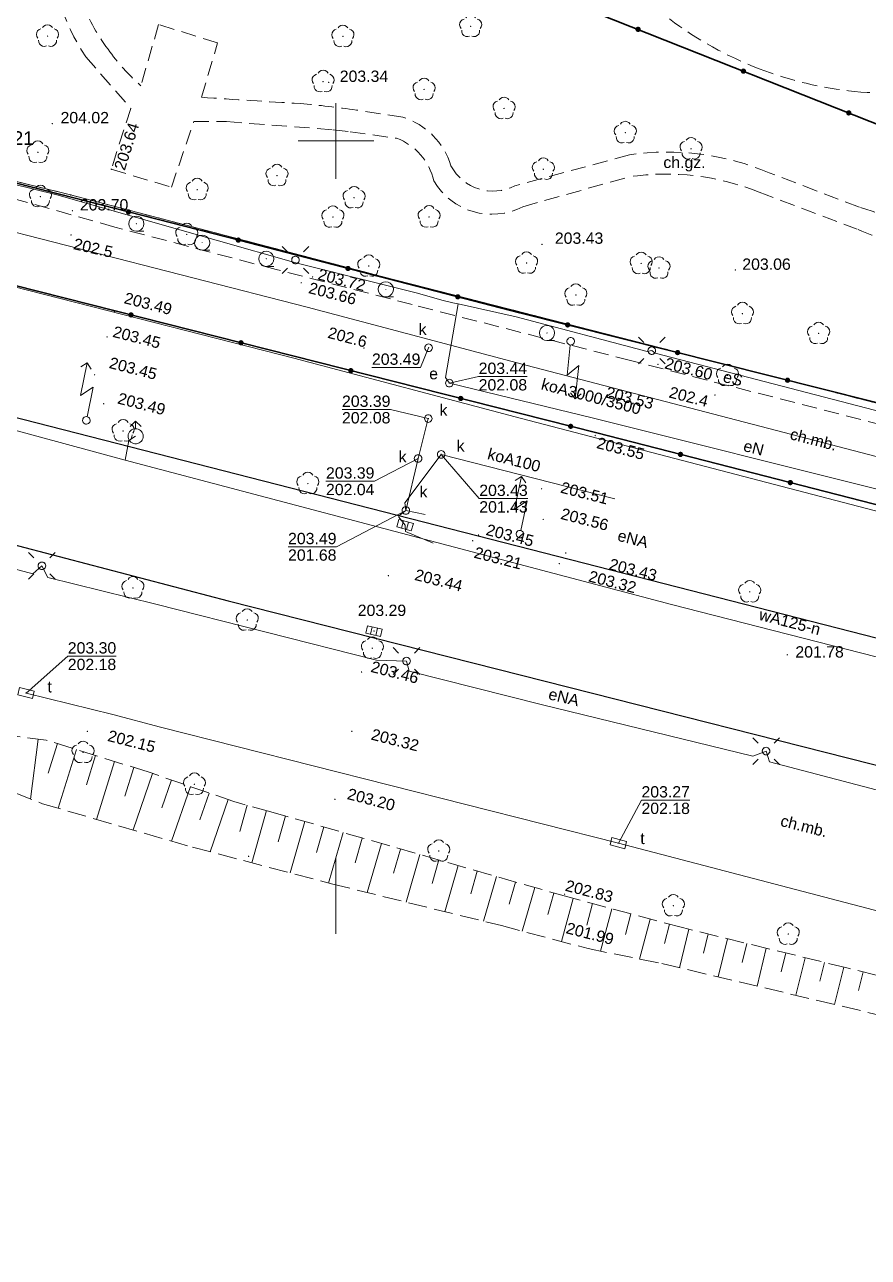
# Model space of a CAD drawing. Extents: x 0 to 7423283, y 0 to 5548300.
# Drawn here: x 7422129.4 to 7422185.2, y 5547726.1 to 5547807.7 of the extents above; entities that cross this region are included whole.
import ezdxf
from ezdxf.enums import TextEntityAlignment as Align

# ---------------------------------------------------------------- set-up
doc = ezdxf.new("R2010")
doc.units = 0
for name, pattern in [('PRZER1-1', [2, 1, -1]), ('PRZER2-1', [3, 2, -1]), ('PRZER2_5-1', [3.5, 2.5, -1])]:
    doc.linetypes.add(name, pattern=pattern)
doc.layers.get('0').update_dxf_attribs({"linetype": 'CONTINUOUS', "lineweight": 13})
for name, color, linetype, lineweight, true_color in [('BUBS04', 7, 'PRZER2-1', 18, 0x0a0909), ('EGBD03', 7, 'CONTINUOUS', 18, 0x008000), ('EGBP04', 7, 'CONTINUOUS', 18, 0x008000), ('EGBU01', 7, 'PRZER1-1', 18, 0x008000), ('GSPPPK_O', 7, 'CONTINUOUS', 18, 0x0a0909), ('OBOP02', 7, 'CONTINUOUS', 18, 0x008000), ('PTTL05', 7, 'CONTINUOUS', 18, 0x0a0909), ('SUPE03_O', 1, 'CONTINUOUS', 18, 0xff0000), ('SUPE04', 1, 'CONTINUOUS', 18, 0xff0000), ('SUPE04_O', 1, 'CONTINUOUS', 18, 0xff0000), ('SUPK03', 7, 'CONTINUOUS', 18, 0x803300), ('SUPK03_O', 7, 'CONTINUOUS', 18, 0x803300), ('SUPT01', 7, 'CONTINUOUS', 18, 0xff9100), ('SUPW03', 5, 'CONTINUOUS', 18, 0x0000ff), ('SUPW03_O', 5, 'CONTINUOUS', 18, 0x0000ff), ('SUUS02', 7, 'CONTINUOUS', 18, 0x0a0909), ('SUUS05', 7, 'CONTINUOUS', 18, 0x0a0909), ('SUUS15', 7, 'CONTINUOUS', 18, 0xff9100), ('SUUS15_O', 7, 'CONTINUOUS', 18, 0xff9100), ('SUUS22', 7, 'CONTINUOUS', 18, 0x0a0909), ('SUUS22_O', 7, 'CONTINUOUS', 18, 0x0a0909)]:
    doc.layers.add(name, color=color, linetype=linetype, lineweight=lineweight, true_color=true_color)
for name, color, linetype, lineweight in [('BUBZ02', 7, 'PRZER2_5-1', 18), ('KTCR02', 7, 'PRZER2-1', 18), ('KTCR02_O', 7, 'PRZER2-1', 18), ('KTKR01', 7, 'CONTINUOUS', 25), ('KTOK05_01', 7, 'CONTINUOUS', 35), ('RTPW02', 7, 'CONTINUOUS', 13), ('RTPW02_O', 7, 'CONTINUOUS', 13), ('SUSM', 7, 'CONTINUOUS', 18)]:
    doc.layers.add(name, color=color, linetype=linetype, lineweight=lineweight)
for name, color, linetype, true_color in [('SUPS01_03', 1, 'CONTINUOUS', 0xff0000), ('SUPS01_03_O', 1, 'CONTINUOUS', 0xff0000), ('SUPS01_05', 7, 'CONTINUOUS', 0x803300), ('SUPS01_05_O', 7, 'CONTINUOUS', 0x803300), ('SUPS01_07', 7, 'CONTINUOUS', 0xff9100), ('SUPS01_07_O', 7, 'CONTINUOUS', 0xff9100)]:
    doc.layers.add(name, color=color, linetype=linetype, true_color=true_color)
doc.styles.add('GEO-INFO', font='Arial')

# ---------------------------------------------------------------- blocks, each defined once
blk = doc.blocks.new('EPPGN')
blk.add_hatch(color=0).paths.add_polyline_path([(-0.09, 0), (-0.085595, -0.027812), (-0.072812, -0.052901), (-0.052901, -0.072812), (-0.027812, -0.085595), (0, -0.09), (0.027812, -0.085595), (0.052901, -0.072812), (0.072812, -0.052901), (0.085595, -0.027812), (0.09, 0), (0.085595, 0.027812), (0.072812, 0.052901), (0.052901, 0.072812), (0.027812, 0.085595), (0, 0.09), (-0.027812, 0.085595), (-0.052901, 0.072812), (-0.072812, 0.052901), (-0.085595, 0.027812)])
blk = doc.blocks.new('KOLO')
blk.add_hatch(color=0).paths.add_polyline_path([(0, 0.5), (-0.12941, 0.482963), (-0.25, 0.433013), (-0.353553, 0.353553), (-0.433013, 0.25), (-0.482963, 0.12941), (-0.5, 0), (-0.482963, -0.12941), (-0.433013, -0.25), (-0.353553, -0.353553), (-0.25, -0.433013), (-0.12941, -0.482963), (0, -0.5), (0.12941, -0.482963), (0.25, -0.433013), (0.353553, -0.353553), (0.433013, -0.25), (0.482963, -0.12941), (0.5, 0), (0.482963, 0.12941), (0.433013, 0.25), (0.353553, 0.353553), (0.25, 0.433013), (0.12941, 0.482963)])
blk = doc.blocks.new('OKRAG_PELNY')
at = {"color": 0}
blk.add_lwpolyline([(0.5, 0), (0.482963, -0.12941), (0.433013, -0.25), (0.353553, -0.353553), (0.25, -0.433013), (0.12941, -0.482963), (0, -0.5), (-0.12941, -0.482963), (-0.25, -0.433013), (-0.353553, -0.353553), (-0.433013, -0.25), (-0.482963, -0.12941), (-0.5, 0), (-0.482963, 0.12941), (-0.433013, 0.25), (-0.353553, 0.353553), (-0.25, 0.433013), (-0.12941, 0.482963), (0, 0.5), (0.12941, 0.482963), (0.25, 0.433013), (0.353553, 0.353553), (0.433013, 0.25), (0.482963, 0.12941)], close=True, dxfattribs=at)
blk = doc.blocks.new('SPDLP')
blk.add_hatch(color=0).paths.add_polyline_path([(-0.09, 0), (-0.085595, -0.027812), (-0.072812, -0.052901), (-0.052901, -0.072812), (-0.027812, -0.085595), (0, -0.09), (0.027812, -0.085595), (0.052901, -0.072812), (0.072812, -0.052901), (0.085595, -0.027812), (0.09, 0), (0.085595, 0.027812), (0.072812, 0.052901), (0.052901, 0.072812), (0.027812, 0.085595), (0, 0.09), (-0.027812, 0.085595), (-0.052901, 0.072812), (-0.072812, 0.052901), (-0.085595, 0.027812)])
at = {"color": 0}
for points in [[(-1.292703, 0.137547), (-1.355024, 0.389802), (-1.327532, 0.648184), (-1.213525, 0.881678), (-1.026689, 1.062258), (-0.78945, 1.168249), (-0.530282, 1.186929)], [(-0.268652, 1.271938), (-0.048001, 1.40916), (0.20623, 1.462858), (0.463525, 1.426585), (0.693003, 1.304695), (0.867117, 1.11182), (0.964971, 0.871109)], [(1.126667, 0.648554), (1.325358, 0.481106), (1.454989, 0.255912), (1.5, 0), (1.454989, -0.255912), (1.325358, -0.481106), (1.126667, -0.648554)], [(-0.530282, -1.186929), (-0.78945, -1.168249), (-1.026689, -1.062258), (-1.213525, -0.881678), (-1.327532, -0.648184), (-1.355024, -0.389802), (-1.292703, -0.137547)], [(0.964971, -0.871109), (0.867117, -1.11182), (0.693003, -1.304695), (0.463525, -1.426585), (0.20623, -1.462858), (-0.048001, -1.40916), (-0.268652, -1.271938)]]:
    blk.add_lwpolyline(points, dxfattribs=at)
blk = doc.blocks.new('SUSM07_01')
at = {"color": 0}
for points in [[(6.793489, 2.104679), (7.5, 1.4), (6.793489, 0.695321)], [(0.5, 0), (4.5, 0), (3.1, 1.4), (7.5, 1.4)]]:
    blk.add_lwpolyline(points, dxfattribs=at)
blk.add_lwpolyline([(0.5, 0), (0.482963, -0.12941), (0.433013, -0.25), (0.353553, -0.353553), (0.25, -0.433013), (0.12941, -0.482963), (0, -0.5), (-0.12941, -0.482963), (-0.25, -0.433013), (-0.353553, -0.353553), (-0.433013, -0.25), (-0.482963, -0.12941), (-0.5, 0), (-0.482963, 0.12941), (-0.433013, 0.25), (-0.353553, 0.353553), (-0.25, 0.433013), (-0.12941, 0.482963), (0, 0.5), (0.12941, 0.482963), (0.25, 0.433013), (0.353553, 0.353553), (0.433013, 0.25), (0.482963, 0.12941)], close=True, dxfattribs=at)
blk = doc.blocks.new('PROSTOKAT2-1_PELNY')
at = {"color": 0}
blk.add_lwpolyline([(1, 0.5), (1, -0.5), (-1, -0.5), (-1, 0.5)], close=True, dxfattribs=at)
blk = doc.blocks.new('SUUS05')
at = {"color": 0}
blk.add_lwpolyline([(0.5, -0.25), (-0.5, -0.25), (-0.5, 0.25), (0.5, 0.25)], close=True, dxfattribs=at)
for points in [[(-0.175, -0.25), (-0.175, 0.25)], [(0.175, -0.25), (0.175, 0.25)]]:
    blk.add_lwpolyline(points, dxfattribs=at)
blk = doc.blocks.new('SUSM01_01')
at = {"color": 0}
for points in [[(-0.353553, 0.353553), (-0.212132, 0.212132)], [(0.353553, 0.353553), (0.212132, 0.212132)], [(-0.353553, -0.353553), (-0.212132, -0.212132)], [(0.353553, -0.353553), (0.212132, -0.212132)]]:
    blk.add_lwpolyline(points, dxfattribs=at)
blk.add_lwpolyline([(0.1, 0), (0.093969, -0.034202), (0.076604, -0.064279), (0.05, -0.086603), (0.025882, -0.096593), (0, -0.1), (-0.025882, -0.096593), (-0.05, -0.086603), (-0.073305, -0.068017), (-0.090097, -0.043388), (-0.098883, -0.014904), (-0.098883, 0.014904), (-0.090097, 0.043388), (-0.073305, 0.068017), (-0.05, 0.086603), (-0.022252, 0.097493), (0.007473, 0.09972), (0.036534, 0.093087), (0.062349, 0.078183), (0.082624, 0.056332), (0.095557, 0.029476)], close=True, dxfattribs=at)
blk = doc.blocks.new('SUUS02')
at = {"color": 0}
blk.add_lwpolyline([(1, 0), (0.984808, -0.173648), (0.939693, -0.34202), (0.866025, -0.5), (0.766044, -0.642788), (0.642788, -0.766044), (0.5, -0.866025), (0.34202, -0.939693), (0.173648, -0.984808), (0, -1), (-0.173648, -0.984808), (-0.34202, -0.939693), (-0.5, -0.866025), (-0.654861, -0.75575), (-0.786053, -0.618159), (-0.888835, -0.458227), (-0.959493, -0.281733), (-0.995472, -0.095056), (-0.995472, 0.095056), (-0.959493, 0.281733), (-0.888835, 0.458227), (-0.786053, 0.618159), (-0.654861, 0.75575), (-0.5, 0.866025), (-0.327068, 0.945001), (-0.142315, 0.989821), (0.047582, 0.998867), (0.235759, 0.971812), (0.415415, 0.909632), (0.580057, 0.814576), (0.723734, 0.690079), (0.841254, 0.540641), (0.928368, 0.371662), (0.981929, 0.189251)], close=True, dxfattribs=at)
for points in [[(1, 0), (2, 0)], [(1.292893, 0.707107), (2, 0), (1.292893, -0.707107)]]:
    blk.add_lwpolyline(points, dxfattribs=at)
blk = doc.blocks.new('SPKRZ')
at = {"color": 0}
blk.add_lwpolyline([(0.5, 0), (0.475528, -0.154508), (0.404508, -0.293893), (0.293893, -0.404508), (0.154508, -0.475528), (0, -0.5), (-0.154508, -0.475528), (-0.293893, -0.404508), (-0.404508, -0.293893), (-0.475528, -0.154508), (-0.5, 0), (-0.475528, 0.154508), (-0.404508, 0.293893), (-0.293893, 0.404508), (-0.154508, 0.475528), (0, 0.5), (0.154508, 0.475528), (0.293893, 0.404508), (0.404508, 0.293893), (0.475528, 0.154508)], close=True, dxfattribs=at)
blk.add_lwpolyline([(-0.5, 0), (-0.5, -0.5)], dxfattribs=at)

msp = doc.modelspace()

# ---------------------------------------------------------------- linework, layer by layer
at = {"color": 7, "linetype": 'Continuous', "lineweight": 13, "elevation": 100, "flags": 128}
for points in [[(7422150, 5547797.5), (7422150, 5547802.5)], [(7422147.5, 5547800), (7422152.5, 5547800)], [(7422150, 5547747.5), (7422150, 5547752.5)]]:
    msp.add_lwpolyline(points, dxfattribs=at)
at = {"layer": 'BUBS04', "color": 18, "linetype": 'PRZER2-1', "lineweight": 18, "ltscale": 0.5, "true_color": 0x0a0909, "elevation": 10.14}
msp.add_lwpolyline([(7422203.05, 5547809.14, -0.040637), (7422198.84, 5547806.42, -0.090223), (7422191, 5547803.5, -0.067583), (7422184.31, 5547803.28, -0.067284), (7422177.99, 5547804.78, -0.069462), (7422172.06, 5547808.08, -0.07021)], format="xyb", dxfattribs=at)
at = {"layer": 'BUBZ02', "color": 7, "linetype": 'PRZER2_5-1', "lineweight": 18, "ltscale": 0.5, "elevation": 10.14}
for points in [[(7422117.27, 5547762.04), (7422122.75, 5547759.7), (7422128.72, 5547756.87), (7422130.58, 5547756.12), (7422140.51, 5547753.25), (7422149.71, 5547750.82), (7422160.94, 5547748.05), (7422166.68, 5547746.53), (7422171.56, 5547745.54), (7422187.15, 5547741.84), (7422201.04, 5547738.35), (7422233.39, 5547730.03), (7422233.8, 5547729.75), (7422235.74, 5547731.15)], [(7422235.74, 5547731.15), (7422230.43, 5547732.53), (7422222.96, 5547734.71), (7422204.26, 5547740.06), (7422195.93, 5547742.27), (7422183.79, 5547745.25), (7422172.92, 5547747.92), (7422165.33, 5547749.95), (7422145.69, 5547755.59), (7422143.24, 5547756.27), (7422137.57, 5547758.23), (7422130.84, 5547760.33), (7422122.04, 5547761.44), (7422117.27, 5547762.04)], [(7422166.68, 5547746.53), (7422171.56, 5547745.54), (7422187.15, 5547741.84), (7422201.04, 5547738.35), (7422233.39, 5547730.03), (7422233.8, 5547729.75), (7422233.53, 5547727.53)]]:
    msp.add_lwpolyline(points, dxfattribs=at)
at = {"layer": 'BUBZ02', "color": 7, "linetype": 'Continuous', "lineweight": 18, "elevation": 10.14, "flags": 128}
for points in [[(7422130.3, 5547760.398), (7422129.8, 5547756.434)], [(7422131.58, 5547760.099), (7422130.973, 5547758.153)], [(7422132.84, 5547759.706), (7422131.626, 5547755.818)], [(7422134.099, 5547759.313), (7422133.497, 5547757.382)], [(7422135.359, 5547758.92), (7422134.162, 5547755.085)], [(7422136.619, 5547758.527), (7422136.024, 5547756.623)], [(7422137.875, 5547758.125), (7422136.582, 5547754.385)], [(7422139.122, 5547757.693), (7422138.487, 5547755.856)], [(7422140.369, 5547757.262), (7422139.121, 5547753.651)], [(7422141.616, 5547756.831), (7422141.003, 5547755.058)], [(7422142.863, 5547756.4), (7422141.669, 5547752.944)], [(7422144.128, 5547756.024), (7422143.645, 5547754.286)], [(7422145.399, 5547755.671), (7422144.439, 5547752.212)], [(7422146.668, 5547755.309), (7422146.176, 5547753.596)], [(7422147.936, 5547754.945), (7422146.96, 5547751.546)], [(7422149.204, 5547754.581), (7422148.72, 5547752.895)], [(7422150.473, 5547754.217), (7422149.512, 5547750.872)], [(7422151.741, 5547753.852), (7422151.267, 5547752.203)], [(7422153.009, 5547753.488), (7422152.075, 5547750.237)], [(7422154.277, 5547753.124), (7422153.817, 5547751.522)], [(7422155.546, 5547752.76), (7422154.639, 5547749.604)], [(7422156.814, 5547752.396), (7422156.368, 5547750.842)], [(7422158.082, 5547752.031), (7422157.203, 5547748.972)], [(7422159.35, 5547751.667), (7422158.918, 5547750.161)], [(7422160.619, 5547751.303), (7422159.767, 5547748.339)], [(7422161.887, 5547750.939), (7422161.468, 5547749.48)], [(7422163.155, 5547750.575), (7422162.325, 5547747.683)], [(7422164.423, 5547750.21), (7422164.012, 5547748.778)], [(7422165.693, 5547749.853), (7422164.929, 5547746.994)], [(7422166.968, 5547749.512), (7422166.586, 5547748.084)], [(7422168.243, 5547749.171), (7422167.492, 5547746.365)], [(7422169.517, 5547748.83), (7422169.153, 5547747.466)], [(7422170.792, 5547748.489), (7422170.084, 5547745.84)], [(7422172.067, 5547748.148), (7422171.723, 5547746.862)], [(7422173.344, 5547747.816), (7422172.717, 5547745.265)], [(7422174.625, 5547747.501), (7422174.313, 5547746.231)], [(7422175.907, 5547747.186), (7422175.285, 5547744.656)], [(7422177.188, 5547746.872), (7422176.878, 5547745.611)], [(7422178.469, 5547746.557), (7422177.853, 5547744.047)], [(7422179.751, 5547746.242), (7422179.444, 5547744.992)], [(7422181.032, 5547745.927), (7422180.421, 5547743.437)], [(7422182.314, 5547745.613), (7422182.009, 5547744.373)], [(7422183.595, 5547745.298), (7422182.988, 5547742.828)], [(7422184.876, 5547744.983), (7422184.574, 5547743.753)]]:
    msp.add_lwpolyline(points, dxfattribs=at)
at = {"layer": 'EGBD03', "color": 96, "linetype": 'Continuous', "lineweight": 18, "true_color": 0x008000, "elevation": 10.3}
msp.add_lwpolyline([(7422194.39, 5548053.5), (7422184.85, 5548019.75), (7422176.11, 5547988.16), (7422167.47, 5547956.53), (7422158.84, 5547924.97), (7422141.62, 5547861.86), (7422133, 5547830.19), (7422129.27, 5547817.04), (7422126.26, 5547805.84), (7422124.29, 5547798.44), (7422132.45, 5547796.43), (7422153.04, 5547791.02), (7422213.07, 5547775.65), (7422213.56, 5547776.27), (7422217.32, 5547775.42), (7422217.41, 5547774.55), (7422245.94, 5547767.29), (7422273.72, 5547760.14), (7422301.4, 5547753.14), (7422329.11, 5547745.92)], dxfattribs=at)
at = {"layer": 'EGBU01', "color": 7, "linetype": 'Continuous', "lineweight": 18, "elevation": 10.17}
msp.add_lwpolyline([(7422194.39, 5548053.5), (7422184.85, 5548019.75), (7422176.11, 5547988.16), (7422167.47, 5547956.53), (7422158.84, 5547924.97), (7422141.62, 5547861.86), (7422133, 5547830.19), (7422129.27, 5547817.04), (7422126.26, 5547805.84), (7422124.29, 5547798.44), (7422132.45, 5547796.43), (7422153.04, 5547791.02), (7422213.07, 5547775.65), (7422213.56, 5547776.27), (7422217.32, 5547775.42), (7422217.41, 5547774.55), (7422245.94, 5547767.29), (7422273.72, 5547760.14), (7422301.4, 5547753.14), (7422329.11, 5547745.92)], dxfattribs=at)
at = {"layer": 'EGBU01', "color": 96, "linetype": 'PRZER1-1', "lineweight": 18, "ltscale": 0.5, "true_color": 0x008000, "elevation": 10.18}
msp.add_lwpolyline([(7422194.39, 5548053.5), (7422184.85, 5548019.75), (7422176.11, 5547988.16), (7422167.47, 5547956.53), (7422158.84, 5547924.97), (7422141.62, 5547861.86), (7422133, 5547830.19), (7422129.27, 5547817.04), (7422126.26, 5547805.84), (7422124.29, 5547798.44), (7422132.45, 5547796.43), (7422153.04, 5547791.02), (7422213.07, 5547775.65), (7422213.56, 5547776.27), (7422217.32, 5547775.42), (7422217.41, 5547774.55), (7422245.94, 5547767.29), (7422273.72, 5547760.14), (7422301.4, 5547753.14), (7422329.11, 5547745.92)], dxfattribs=at)
at = {"layer": 'KTCR02', "color": 7, "linetype": 'PRZER2-1', "lineweight": 18, "ltscale": 0.5, "elevation": 10.18}
for points in [[(7422131.27, 5547813.28, 0.163717), (7422133.45, 5547805.58), (7422136.42, 5547802.16), (7422135.14, 5547798.13), (7422139.11, 5547796.94), (7422140.6, 5547801.28), (7422142.77, 5547801.28), (7422149.81, 5547800.74), (7422150.95, 5547800.6), (7422154.01, 5547800.18, -0.253714), (7422156.47, 5547797.36, 0.401339), (7422162.36, 5547795.65), (7422169.41, 5547797.63, -0.133552), (7422177.99, 5547796.61), (7422184.47, 5547794.16, -0.060219), (7422189.41, 5547791.59)], [(7422190.86, 5547792.36, 0.095409), (7422184.63, 5547795.62), (7422178.66, 5547797.89, 0.138646), (7422169.41, 5547799.08), (7422161.83, 5547797.03, -0.412924), (7422157.61, 5547798.36, 0.249222), (7422154.42, 5547801.57), (7422151.35, 5547802.05, 0.011691), (7422147.64, 5547802.48, -0.002385), (7422141.1, 5547802.89), (7422142.17, 5547806.49), (7422138.27, 5547807.71), (7422137.09, 5547803.66, -0.057801), (7422134.93, 5547806.07, -0.093818), (7422133.17, 5547809.46, -0.148513)]]:
    msp.add_lwpolyline(points, format="xyb", dxfattribs=at)
msp.add_lwpolyline([(7422214.09, 5547776.16), (7422213.56, 5547776.16), (7422213.03, 5547775.67), (7422212.67, 5547775.84), (7422212.58, 5547774.53), (7422203.66, 5547776.78), (7422197.64, 5547778.35), (7422186.17, 5547781.19), (7422169.49, 5547785.46), (7422155.05, 5547789.17), (7422146.04, 5547791.49), (7422135.37, 5547794.3), (7422126.15, 5547796.9), (7422124.02, 5547797.45)], dxfattribs=at)
at = {"layer": 'KTKR01', "color": 7, "linetype": 'Continuous', "lineweight": 25, "elevation": 10.18}
for points in [[(7422119.33, 5547784.07), (7422124.87, 5547782.7), (7422243.22, 5547752.37)], [(7422117.29, 5547776.26), (7422142.87, 5547769.55), (7422162.27, 5547764.63), (7422188.53, 5547757.97), (7422219.68, 5547749.87), (7422234.63, 5547746.22), (7422241.17, 5547744.57), (7422260.64, 5547739.34), (7422297.38, 5547729.93), (7422303.75, 5547728.29)]]:
    msp.add_lwpolyline(points, dxfattribs=at)
at = {"layer": 'KTOK05_01', "color": 7, "linetype": 'Continuous', "lineweight": 35, "elevation": 10.18}
for points in [[(7422155.04, 5547836.12), (7422154.66, 5547835.19), (7422153.97, 5547833.69), (7422149.04, 5547815.7), (7422205.82, 5547793.17), (7422206.58, 5547794.57), (7422210.73, 5547810.98), (7422211.17, 5547812.69)], [(7422134.54, 5547835.08), (7422134.49, 5547834.76), (7422134.34, 5547834.24), (7422133.86, 5547832.2), (7422124.29, 5547798.37), (7422143.68, 5547793.4), (7422162.16, 5547788.62), (7422208.7, 5547776.9), (7422210.67, 5547776.34), (7422212.67, 5547775.84), (7422213.03, 5547775.67), (7422213.56, 5547776.16), (7422214.09, 5547776.16)], [(7422514.27, 5547692.01), (7422469.44, 5547703.4), (7422404.99, 5547719.93), (7422336.73, 5547737.41), (7422329.36, 5547739.3), (7422290.25, 5547749.25), (7422220.69, 5547767.02), (7422210.25, 5547769.63), (7422167.25, 5547780.67), (7422121.96, 5547792.16)]]:
    msp.add_lwpolyline(points, dxfattribs=at)
at = {"layer": 'PTTL05', "color": 18, "linetype": 'PRZER2-1', "lineweight": 18, "ltscale": 0.5, "true_color": 0x0a0909, "elevation": 10.06}
for points in [[(7422136.8, 5547794.53), (7422136.79, 5547794.51), (7422136.81, 5547794.51)], [(7422141.15, 5547793.27), (7422141.14, 5547793.25), (7422141.16, 5547793.25)], [(7422145.39, 5547792.21), (7422145.38, 5547792.19), (7422145.4, 5547792.19)], [(7422153.3, 5547790.19), (7422153.29, 5547790.17), (7422153.31, 5547790.17)], [(7422163.96, 5547787.3), (7422163.95, 5547787.28), (7422163.97, 5547787.28)]]:
    msp.add_lwpolyline(points, close=True, dxfattribs=at)
at = {"layer": 'SUPE04', "color": 1, "linetype": 'Continuous', "lineweight": 18, "true_color": 0xff0000, "elevation": 10.18}
for points in [[(7422123.76, 5547800.26), (7422123.21, 5547798.52), (7422125.07, 5547797.96), (7422125.34, 5547797.95), (7422131.53, 5547796.44), (7422147.34, 5547791.94), (7422155.3, 5547789.94), (7422157.1, 5547789.44), (7422157.74, 5547789.29)], [(7422158.09, 5547789.22), (7422157.25, 5547784.33), (7422157.5, 5547783.97), (7422167.04, 5547781.65), (7422204.75, 5547772.2), (7422235.97, 5547763.6), (7422244.33, 5547761.25), (7422284.48, 5547751.18), (7422303.02, 5547746.41), (7422347.7, 5547735.32), (7422389.6, 5547725.27), (7422431.03, 5547714.29), (7422474, 5547703.15), (7422498.98, 5547696.6), (7422504.77, 5547695.04), (7422521.48, 5547690.69), (7422579.57, 5547675.76), (7422612.83, 5547667.05), (7422626.65, 5547663.63)], [(7422158.09, 5547789.22), (7422157.74, 5547789.29)], [(7422158.09, 5547789.22), (7422161.92, 5547788.35), (7422170.59, 5547786.07), (7422170.89, 5547786.12), (7422171.12, 5547785.96), (7422195.12, 5547779.7), (7422195.39, 5547779.78), (7422197.13, 5547779.29), (7422218.03, 5547773.88), (7422218.22, 5547774.05), (7422218.34, 5547773.83), (7422241.59, 5547767.97), (7422258.83, 5547763.35), (7422259.11, 5547763.42), (7422259.31, 5547763.25), (7422261.22, 5547762.7), (7422275.7, 5547759.01), (7422285.07, 5547756.49), (7422285.32, 5547756.61), (7422285.53, 5547756.52), (7422293.79, 5547754.41), (7422302.78, 5547752.31), (7422313.12, 5547749.71), (7422334.59, 5547744.01)], [(7422101.56, 5547779.39), (7422101.54, 5547778.93), (7422129.95, 5547771.34), (7422130.55, 5547771.87), (7422130.94, 5547771.09), (7422138.08, 5547769.33), (7422152.68, 5547765.63), (7422154.67, 5547765.57), (7422154.84, 5547764.9), (7422163.58, 5547762.7), (7422177.58, 5547759.26), (7422178.45, 5547759.61), (7422178.67, 5547758.9), (7422200.26, 5547753.22)]]:
    msp.add_lwpolyline(points, dxfattribs=at)
at = {"layer": 'SUPK03', "color": 36, "linetype": 'Continuous', "lineweight": 18, "true_color": 0x803300, "elevation": 10.18}
for points in [[(7422118.809, 5547796.599), (7422125.376, 5547794.812), (7422148.101, 5547789.004), (7422163.075, 5547785.032), (7422197.16, 5547776.131), (7422208.458, 5547773.069), (7422210.718, 5547772.454), (7422233.848, 5547766.79), (7422245.164, 5547763.428), (7422261.281, 5547759.356), (7422282.422, 5547753.949), (7422303.404, 5547748.9), (7422322.299, 5547744.254), (7422325.526, 5547743.538), (7422327.495, 5547746.718), (7422328.219, 5547742.936), (7422362.747, 5547734.297), (7422381.718, 5547729.489), (7422394.541, 5547726.429), (7422458.321, 5547710.026), (7422479.494, 5547704.703), (7422500.137, 5547699.06)], [(7422117.891, 5547793.221), (7422124.484, 5547791.428), (7422147.219, 5547785.616), (7422162.185, 5547781.648), (7422196.26, 5547772.749), (7422207.542, 5547769.691), (7422209.842, 5547769.066), (7422232.932, 5547763.41), (7422244.236, 5547760.052), (7422260.419, 5547755.964), (7422281.578, 5547750.551), (7422302.576, 5547745.5), (7422321.501, 5547740.846), (7422325.213, 5547740.022), (7422361.893, 5547730.903), (7422380.882, 5547726.091), (7422393.699, 5547723.031), (7422457.459, 5547706.634), (7422478.606, 5547701.317), (7422500.763, 5547695.26), (7422501.858, 5547695.999)], [(7422154.62, 5547775.54), (7422155.43, 5547778.98), (7422156.11, 5547781.62)], [(7422156.96, 5547779.25), (7422154.55, 5547776.05), (7422154.62, 5547775.54)], [(7422156.96, 5547779.25), (7422168.45, 5547776.31)], [(7422154.62, 5547775.54), (7422154.17, 5547775.18), (7422154.17, 5547775.1), (7422154.57, 5547774.56), (7422154.6, 5547774.15), (7422156.44, 5547773.37)], [(7422154.62, 5547775.54), (7422155.9, 5547775.28)]]:
    msp.add_lwpolyline(points, dxfattribs=at)
at = {"layer": 'SUPS01_03_O', "color": 1, "linetype": 'Continuous', "lineweight": 9, "true_color": 0xff0000, "elevation": 10.8, "flags": 128}
for points in [[(7422162.643, 5547784.402), (7422159.44, 5547784.403), (7422157.5, 5547783.97)], [(7422159.44, 5547784.403), (7422162.643, 5547784.402)]]:
    msp.add_lwpolyline(points, dxfattribs=at)
at = {"layer": 'SUPS01_05_O', "color": 36, "linetype": 'Continuous', "lineweight": 9, "true_color": 0x803300, "elevation": 10.8, "flags": 128}
for points in [[(7422152.382, 5547785.007), (7422155.585, 5547785.007), (7422156.13, 5547786.31)], [(7422150.4, 5547782.223), (7422153.603, 5547782.222), (7422156.11, 5547781.62)], [(7422150.4, 5547782.223), (7422153.603, 5547782.222)], [(7422149.34, 5547777.473), (7422152.543, 5547777.472), (7422155.43, 5547778.98)], [(7422162.683, 5547776.322), (7422159.48, 5547776.323), (7422156.96, 5547779.25)], [(7422149.34, 5547777.473), (7422152.543, 5547777.472)], [(7422159.48, 5547776.323), (7422162.683, 5547776.322)], [(7422146.83, 5547773.133), (7422150.033, 5547773.132), (7422154.62, 5547775.54)], [(7422146.83, 5547773.133), (7422150.033, 5547773.132)]]:
    msp.add_lwpolyline(points, dxfattribs=at)
at = {"layer": 'SUPS01_07_O', "color": 30, "linetype": 'Continuous', "lineweight": 9, "true_color": 0xff9100, "elevation": 10.8, "flags": 128}
for points in [[(7422135.463, 5547765.892), (7422132.26, 5547765.893), (7422129.5, 5547763.45)], [(7422132.26, 5547765.893), (7422135.463, 5547765.892)], [(7422173.413, 5547756.362), (7422170.21, 5547756.363), (7422168.68, 5547753.51)], [(7422170.21, 5547756.363), (7422173.413, 5547756.362)]]:
    msp.add_lwpolyline(points, dxfattribs=at)
at = {"layer": 'SUPT01', "color": 30, "linetype": 'Continuous', "lineweight": 18, "true_color": 0xff9100, "elevation": 10.18}
for points in [[(7422129.5, 5547763.45), (7422135.23, 5547762.03), (7422138.39, 5547761.18), (7422168.68, 5547753.51)], [(7422168.68, 5547753.51), (7422207.6, 5547743.31), (7422223.58, 5547739.32)]]:
    msp.add_lwpolyline(points, dxfattribs=at)
at = {"layer": 'SUPW03', "color": 5, "linetype": 'Continuous', "lineweight": 18, "true_color": 0x0000ff, "elevation": 10.18}
for points in [[(7422107.48, 5547787.04), (7422107.6, 5547786.66), (7422112.42, 5547785.29), (7422136.06, 5547778.87)], [(7422136.06, 5547778.87), (7422136.29, 5547780.18), (7422136.75, 5547780.45)], [(7422136.06, 5547778.87), (7422172.19, 5547769.31), (7422253.25, 5547748.56), (7422278.37, 5547742.08), (7422303.46, 5547735.68), (7422317.61, 5547731.72), (7422322.83, 5547730.64), (7422341.18, 5547725.95), (7422346.12, 5547724.6), (7422363.28, 5547720.25), (7422376.04, 5547716.9), (7422407.29, 5547708.82), (7422426.87, 5547703.95)]]:
    msp.add_lwpolyline(points, dxfattribs=at)

# ---------------------------------------------------------------- block references
at = {"layer": 'EGBP04', "color": 96, "lineweight": 18, "true_color": 0x008000, "xscale": 0.5, "yscale": 0.5, "rotation": 90}
for p in [(7422132.45, 5547796.43, 10.32), (7422153.04, 5547791.02, 10.32), (7422144.22, 5547752.64, 10.32)]:
    msp.add_blockref('EPPGN', p, dxfattribs=at)
at = {"layer": 'KTOK05_01', "color": 7, "lineweight": 35, "xscale": 0.35, "yscale": 0.35, "rotation": 90}
for p in [(7422169.983, 5547807.39, 10.18), (7422176.954, 5547804.624, 10.18), (7422183.925, 5547801.858, 10.18), (7422136.272, 5547795.299, 10.18), (7422143.537, 5547793.437, 10.18), (7422150.799, 5547791.559, 10.18), (7422158.06, 5547789.681, 10.18), (7422136.447, 5547788.485, 10.18), (7422165.326, 5547787.823, 10.18), (7422143.717, 5547786.64, 10.18), (7422172.599, 5547785.991, 10.18), (7422150.986, 5547784.796, 10.18), (7422179.872, 5547784.16, 10.18), (7422158.256, 5547782.952, 10.18), (7422165.526, 5547781.107, 10.18), (7422172.791, 5547779.247, 10.18), (7422180.056, 5547777.382, 10.18)]:
    msp.add_blockref('KOLO', p, dxfattribs=at)
at = {"layer": 'OBOP02', "color": 96, "lineweight": 18, "true_color": 0x008000, "xscale": 0.5, "yscale": 0.5, "rotation": 90}
for p in [(7422158.91, 5547807.59, 10.12), (7422130.92, 5547806.94, 10.12), (7422150.46, 5547806.92, 10.12), (7422149.15, 5547803.93, 10.12), (7422155.83, 5547803.41, 10.12), (7422161.12, 5547802.15, 10.12), (7422169.14, 5547800.55, 10.12), (7422130.28, 5547799.25, 10.12), (7422173.49, 5547799.48, 10.12), (7422146.1, 5547797.71, 10.12), (7422163.72, 5547798.13, 10.12), (7422140.82, 5547796.78, 10.12), (7422130.45, 5547796.32, 10.12), (7422151.2, 5547796.24, 10.12), (7422149.8, 5547794.96, 10.12), (7422156.16, 5547794.97, 10.12), (7422140.13, 5547793.81, 10.12), (7422152.17, 5547791.72, 10.12), (7422162.61, 5547791.92, 10.12), (7422170.19, 5547791.89, 10.12), (7422171.37, 5547791.59, 10.12), (7422165.87, 5547789.8, 10.12), (7422176.89, 5547788.57, 10.12), (7422181.93, 5547787.26, 10.12), (7422175.9, 5547784.48, 10.12), (7422135.92, 5547780.8, 10.12), (7422148.14, 5547777.32, 10.12), (7422136.57, 5547770.41, 10.12), (7422177.37, 5547770.15, 10.12), (7422144.13, 5547768.28, 10.12), (7422152.41, 5547766.42, 10.12), (7422133.27, 5547759.52, 10.12), (7422140.64, 5547757.41, 10.12), (7422156.8, 5547752.99, 10.12), (7422172.32, 5547749.37, 10.12), (7422179.92, 5547747.49, 10.12)]:
    msp.add_blockref('SPDLP', p, dxfattribs=at)
at = {"layer": 'PTTL05', "color": 18, "lineweight": 18, "true_color": 0x0a0909, "rotation": 90}
for p in [(7422136.8, 5547794.52, 10.06), (7422141.15, 5547793.26, 10.06), (7422145.39, 5547792.2, 10.06), (7422153.3, 5547790.18, 10.06), (7422163.96, 5547787.29, 10.06)]:
    msp.add_blockref('SPKRZ', p, dxfattribs=at)
at = {"layer": 'RTPW02', "color": 7, "lineweight": 13, "xscale": 0.09, "yscale": 0.09, "rotation": 90}
for p in [(7422149.52, 5547803.88, 10.2), (7422131.23, 5547801.15, 10.2), (7422135.14, 5547798.13, 10.2), (7422132.57, 5547795.38, 10.2), (7422163.63, 5547793.15, 10.2), (7422148.45, 5547791, 10.2), (7422176.42, 5547791.46, 10.2), (7422147.7, 5547790.61, 10.2), (7422135.33, 5547788.7, 10.2), (7422134.86, 5547787.03, 10.2), (7422171.3, 5547785.21, 10.2), (7422134.03, 5547784.52, 10.2), (7422134.63, 5547782.6, 10.2), (7422167.58, 5547782.98, 10.2), (7422167.15, 5547780.5, 10.2), (7422163.6, 5547776.97, 10.2), (7422163.71, 5547774.94, 10.2), (7422159.43, 5547773.91, 10.2), (7422159.04, 5547773.53, 10.2), (7422164.77, 5547772.02, 10.2), (7422165.2, 5547772.72, 10.2), (7422153.47, 5547771.22, 10.2), (7422179.86, 5547765.98, 10.2), (7422151.69, 5547764.84, 10.2), (7422133.56, 5547760.91, 10.2), (7422151.05, 5547760.92, 10.2), (7422149.93, 5547756.41, 10.2), (7422165.12, 5547750.13, 10.2)]:
    msp.add_blockref('KOLO', p, dxfattribs=at)
at = {"layer": 'SUPS01_03', "color": 1, "lineweight": 5, "true_color": 0xff0000, "xscale": 0.09, "yscale": 0.09, "rotation": 90}
for p in [(7422132.48, 5547793.78, 10.24), (7422151.85, 5547786.29, 10.24), (7422157.5, 5547783.97, 10.24), (7422175.07, 5547783.18, 10.24)]:
    msp.add_blockref('KOLO', p, dxfattribs=at)
at = {"layer": 'SUPS01_05', "color": 36, "lineweight": 5, "true_color": 0x803300, "xscale": 0.09, "yscale": 0.09, "rotation": 90}
for p in [(7422156.13, 5547786.31, 10.24), (7422156.11, 5547781.62, 10.24), (7422155.43, 5547778.98, 10.24), (7422156.96, 5547779.25, 10.24), (7422154.62, 5547775.54, 10.24), (7422152.52, 5547767.55, 10.24)]:
    msp.add_blockref('KOLO', p, dxfattribs=at)
at = {"layer": 'SUPS01_07', "color": 30, "lineweight": 5, "true_color": 0xff9100, "xscale": 0.09, "yscale": 0.09, "rotation": 90}
for p in [(7422129.5, 5547763.45, 10.24), (7422168.68, 5547753.51, 10.24)]:
    msp.add_blockref('KOLO', p, dxfattribs=at)
at = {"layer": 'SUSM', "color": 7, "lineweight": 18}
for name, p, xscale, yscale, rotation in [('SUSM01_01', (7422147.32, 5547792.12, 10.24), 2.5, 2.5, 90), ('OKRAG_PELNY', (7422147.32, 5547792.12, 10.24), 0.5, 0.5, 90), ('SUSM07_01', (7422165.53, 5547786.74, 10.24), 0.5, 0.5, 263.9227485722891), ('SUSM01_01', (7422170.89, 5547786.12, 10.24), 2.5, 2.5, 90), ('OKRAG_PELNY', (7422170.89, 5547786.12, 10.24), 0.5, 0.5, 90), ('SUSM07_01', (7422133.49, 5547781.5, 10.24), 0.5, 0.5, 78.64772784940303), ('SUSM07_01', (7422162.17, 5547773.97, 10.24), 0.5, 0.5, 77.76019001676312), ('SUSM01_01', (7422130.55, 5547771.87, 10.24), 2.5, 2.5, 90), ('OKRAG_PELNY', (7422130.55, 5547771.87, 10.24), 0.5, 0.5, 90), ('SUSM01_01', (7422154.67, 5547765.57, 10.24), 2.5, 2.5, 90), ('OKRAG_PELNY', (7422154.67, 5547765.57, 10.24), 0.5, 0.5, 90), ('SUSM01_01', (7422178.45, 5547759.61, 10.24), 2.5, 2.5, 90), ('OKRAG_PELNY', (7422178.45, 5547759.61, 10.24), 0.5, 0.5, 90)]:
    msp.add_blockref(name, p, dxfattribs=dict(at, xscale=xscale, yscale=yscale, rotation=rotation))
at = {"layer": 'SUUS02', "color": 18, "lineweight": 18, "true_color": 0x0a0909, "xscale": 0.5, "yscale": 0.5, "rotation": 90}
msp.add_blockref('SUUS02', (7422136.75, 5547780.45, 10.24), dxfattribs=at)
at = {"layer": 'SUUS05', "color": 18, "lineweight": 18, "true_color": 0x0a0909}
for p, rotation in [((7422154.57, 5547774.56, 10.24), 344.2911393281063), ((7422152.52, 5547767.55, 10.24), 347.2210445952317)]:
    msp.add_blockref('SUUS05', p, dxfattribs=dict(at, rotation=rotation))
at = {"layer": 'SUUS15', "color": 1, "lineweight": 18, "true_color": 0xff0000, "xscale": 0.5, "yscale": 0.5, "rotation": 90}
msp.add_blockref('OKRAG_PELNY', (7422157.5, 5547783.97, 10.24), dxfattribs=at)
at = {"layer": 'SUUS15', "color": 36, "lineweight": 18, "true_color": 0x803300, "xscale": 0.5, "yscale": 0.5, "rotation": 90}
for p in [(7422156.11, 5547781.62, 10.24), (7422156.96, 5547779.25, 10.24), (7422155.43, 5547778.98, 10.24), (7422154.62, 5547775.54, 10.24)]:
    msp.add_blockref('OKRAG_PELNY', p, dxfattribs=at)
at = {"layer": 'SUUS15', "color": 30, "lineweight": 18, "true_color": 0xff9100, "xscale": 0.5, "yscale": 0.5}
for p, rotation in [((7422129.5, 5547763.45, 10.24), 346.6605319511837), ((7422168.68, 5547753.51, 10.24), 345.547347720255)]:
    msp.add_blockref('PROSTOKAT2-1_PELNY', p, dxfattribs=dict(at, rotation=rotation))
at = {"layer": 'SUUS22', "color": 18, "lineweight": 18, "true_color": 0x0a0909, "xscale": 0.5, "yscale": 0.5, "rotation": 90}
msp.add_blockref('OKRAG_PELNY', (7422156.13, 5547786.31, 10.25), dxfattribs=at)

# ---------------------------------------------------------------- texts
at = {"layer": 'GSPPPK_O', "color": 18, "linetype": 'Continuous', "lineweight": 0, "true_color": 0x0a0909, "style": 'GEO-INFO'}
msp.add_text('1743.21', height=0.9, dxfattribs=at).set_placement((7422125.47, 5547800.19, 10.8), align=Align.MIDDLE_LEFT)
at = {"layer": 'KTCR02_O', "color": 7, "linetype": 'Continuous', "lineweight": 0, "style": 'GEO-INFO'}
for s, rotation, p in [('ch.gz.', 360, (7422173.055, 5547798.493, 10.8)), ('ch.mb.', 345.51787, (7422181.601, 5547780.25, 10.8)), ('ch.mb.', 345.77944, (7422180.967, 5547754.656, 10.8))]:
    msp.add_text(s, height=0.75, rotation=rotation, dxfattribs=at).set_placement(p, align=Align.MIDDLE)
at = {"layer": 'RTPW02_O', "color": 7, "linetype": 'Continuous', "lineweight": 0, "style": 'GEO-INFO'}
for s, rotation, p in [('203.34', 359.99979, (7422150.25, 5547803.91, 10.8)), ('204.02', 359.99979, (7422131.78, 5547801.17, 10.8)), ('203.70', 359.99979, (7422133.06, 5547795.4, 10.8)), ('203.43', 359.99979, (7422164.48, 5547793.19, 10.8)), ('203.06', 359.99979, (7422176.88, 5547791.47, 10.8)), ('203.72', 345.65679, (7422148.74, 5547790.84, 10.8)), ('203.66', 345.56382, (7422148.13, 5547789.94, 10.8)), ('203.49', 345.55576, (7422135.93, 5547789.27, 10.8)), ('203.45', 345.66286, (7422135.18, 5547787.04, 10.8)), ('203.45', 345.56382, (7422134.94, 5547784.98, 10.8)), ('203.60', 345.59062, (7422171.69, 5547784.95, 10.8)), ('203.53', 345.66783, (7422167.792, 5547783.027, 10.8)), ('203.49', 345.55576, (7422135.5, 5547782.63, 10.8)), ('203.55', 345.54756, (7422167.19, 5547779.679, 10.8)), ('203.51', 345.49033, (7422164.8, 5547776.73, 10.8)), ('203.56', 345.47019, (7422164.81, 5547774.99, 10.8)), ('203.45', 345.52951, (7422159.87, 5547773.93, 10.8)), ('203.21', 345.60745, (7422159.08, 5547772.42, 10.8)), ('203.43', 345.65985, (7422168.01, 5547771.65, 10.8)), ('203.44', 345.64046, (7422155.15, 5547770.95, 10.8)), ('203.32', 345.52951, (7422166.65, 5547770.85, 10.8)), ('201.78', 359.99979, (7422180.39, 5547765.8, 10.8)), ('203.46', 345.59797, (7422152.25, 5547764.86, 10.8)), ('202.15', 345.61117, (7422134.84, 5547760.29, 10.8)), ('203.32', 345.56382, (7422152.27, 5547760.38, 10.8)), ('203.20', 345.49213, (7422150.69, 5547756.44, 10.8)), ('202.83', 345.55983, (7422165.11, 5547750.37, 10.8)), ('201.99', 345.63341, (7422165.16, 5547747.56, 10.8))]:
    msp.add_text(s, height=0.75, rotation=rotation, dxfattribs=at).set_placement(p)
msp.add_text('203.64', height=0.75, rotation=72.37922, dxfattribs=at).set_placement((7422136.993, 5547801.057, 10.8), align=Align.RIGHT)
at = {"layer": 'SUPE03_O', "color": 1, "linetype": 'Continuous', "lineweight": 0, "true_color": 0xff0000, "style": 'GEO-INFO'}
msp.add_text('eS', height=0.75, rotation=346.09201, dxfattribs=at).set_placement((7422175.55, 5547784.06, 10.8))
at = {"layer": 'SUPE04_O', "color": 1, "linetype": 'Continuous', "lineweight": 0, "true_color": 0xff0000, "style": 'GEO-INFO'}
msp.add_text('eN', height=0.75, rotation=345.62181, dxfattribs=at).set_placement((7422177.635, 5547779.68, 10.8), align=Align.MIDDLE)
for rotation, p in [(345.47732, (7422168.57, 5547773.55, 10.8)), (346.45186, (7422164, 5547763.05, 10.8))]:
    msp.add_text('eNA', height=0.75, rotation=rotation, dxfattribs=at).set_placement(p)
at = {"layer": 'SUPK03_O', "color": 36, "linetype": 'Continuous', "lineweight": 0, "true_color": 0x803300, "style": 'GEO-INFO'}
for s, rotation, p in [('koA3000/3500', 345.43031, (7422163.52, 5547783.57, 10.8)), ('koA100', 345.65985, (7422159.97, 5547778.95, 10.8))]:
    msp.add_text(s, height=0.75, rotation=rotation, dxfattribs=at).set_placement(p)
at = {"layer": 'SUPS01_03_O', "color": 1, "linetype": 'Continuous', "lineweight": 0, "true_color": 0xff0000, "style": 'GEO-INFO'}
for s, rotation, p in [('202.5', 347.00518, (7422132.583, 5547792.848, 10.8)), ('203.44', 359.99979, (7422159.44, 5547784.575)), ('202.08', 359.99979, (7422159.44, 5547783.48)), ('202.4', 345.61838, (7422171.976, 5547783.032, 10.8))]:
    msp.add_text(s, height=0.75, rotation=rotation, dxfattribs=at).set_placement(p)
msp.add_text('202.6', height=0.75, rotation=345.35893, dxfattribs=at).set_placement((7422149.496, 5547787.342, 10.8), align=Align.MIDDLE_LEFT)
at = {"layer": 'SUPS01_05_O', "color": 36, "linetype": 'Continuous', "lineweight": 0, "true_color": 0x803300, "style": 'GEO-INFO'}
for s, p in [('203.49', (7422152.382, 5547785.18)), ('203.39', (7422150.4, 5547782.395)), ('202.08', (7422150.4, 5547781.3)), ('203.39', (7422149.34, 5547777.645)), ('202.04', (7422149.34, 5547776.55)), ('203.43', (7422159.48, 5547776.495)), ('201.43', (7422159.48, 5547775.4)), ('203.49', (7422146.83, 5547773.305)), ('201.68', (7422146.83, 5547772.21)), ('203.29', (7422151.44, 5547768.55, 10.8))]:
    msp.add_text(s, height=0.75, rotation=359.99979, dxfattribs=at).set_placement(p)
at = {"layer": 'SUPS01_07_O', "color": 30, "linetype": 'Continuous', "lineweight": 0, "true_color": 0xff9100, "style": 'GEO-INFO'}
for s, p in [('203.30', (7422132.26, 5547766.065)), ('202.18', (7422132.26, 5547764.97)), ('203.27', (7422170.21, 5547756.535)), ('202.18', (7422170.21, 5547755.44))]:
    msp.add_text(s, height=0.75, rotation=359.99979, dxfattribs=at).set_placement(p)
at = {"layer": 'SUPW03_O', "color": 5, "linetype": 'Continuous', "lineweight": 0, "true_color": 0x0000ff, "style": 'GEO-INFO'}
msp.add_text('wA125-n', height=0.75, rotation=345.50593, dxfattribs=at).set_placement((7422177.93, 5547768.31, 10.8))
at = {"layer": 'SUUS15_O', "color": 1, "linetype": 'Continuous', "lineweight": 0, "true_color": 0xff0000, "style": 'GEO-INFO'}
msp.add_text('e', height=0.75, dxfattribs=at).set_placement((7422156.75, 5547784.22, 10.8), align=Align.RIGHT)
at = {"layer": 'SUUS15_O', "color": 36, "linetype": 'Continuous', "lineweight": 0, "true_color": 0x803300, "style": 'GEO-INFO'}
for p in [(7422156.85, 5547781.81, 10.8), (7422157.98, 5547779.44, 10.8), (7422154.15, 5547778.72, 10.8), (7422155.53, 5547776.4, 10.8)]:
    msp.add_text('k', height=0.75, rotation=359.99979, dxfattribs=at).set_placement(p)
at = {"layer": 'SUUS15_O', "color": 30, "linetype": 'Continuous', "lineweight": 0, "true_color": 0xff9100, "style": 'GEO-INFO'}
for p in [(7422130.91, 5547763.49, 10.8), (7422170.13, 5547753.45, 10.8)]:
    msp.add_text('t', height=0.75, rotation=359.99979, dxfattribs=at).set_placement(p)
at = {"layer": 'SUUS22_O', "color": 18, "linetype": 'Continuous', "lineweight": 0, "true_color": 0x0a0909, "style": 'GEO-INFO'}
msp.add_text('k', height=0.75, rotation=359.99979, dxfattribs=at).set_placement((7422155.47, 5547787.16, 10.8))

doc.saveas('drawing.dxf')
